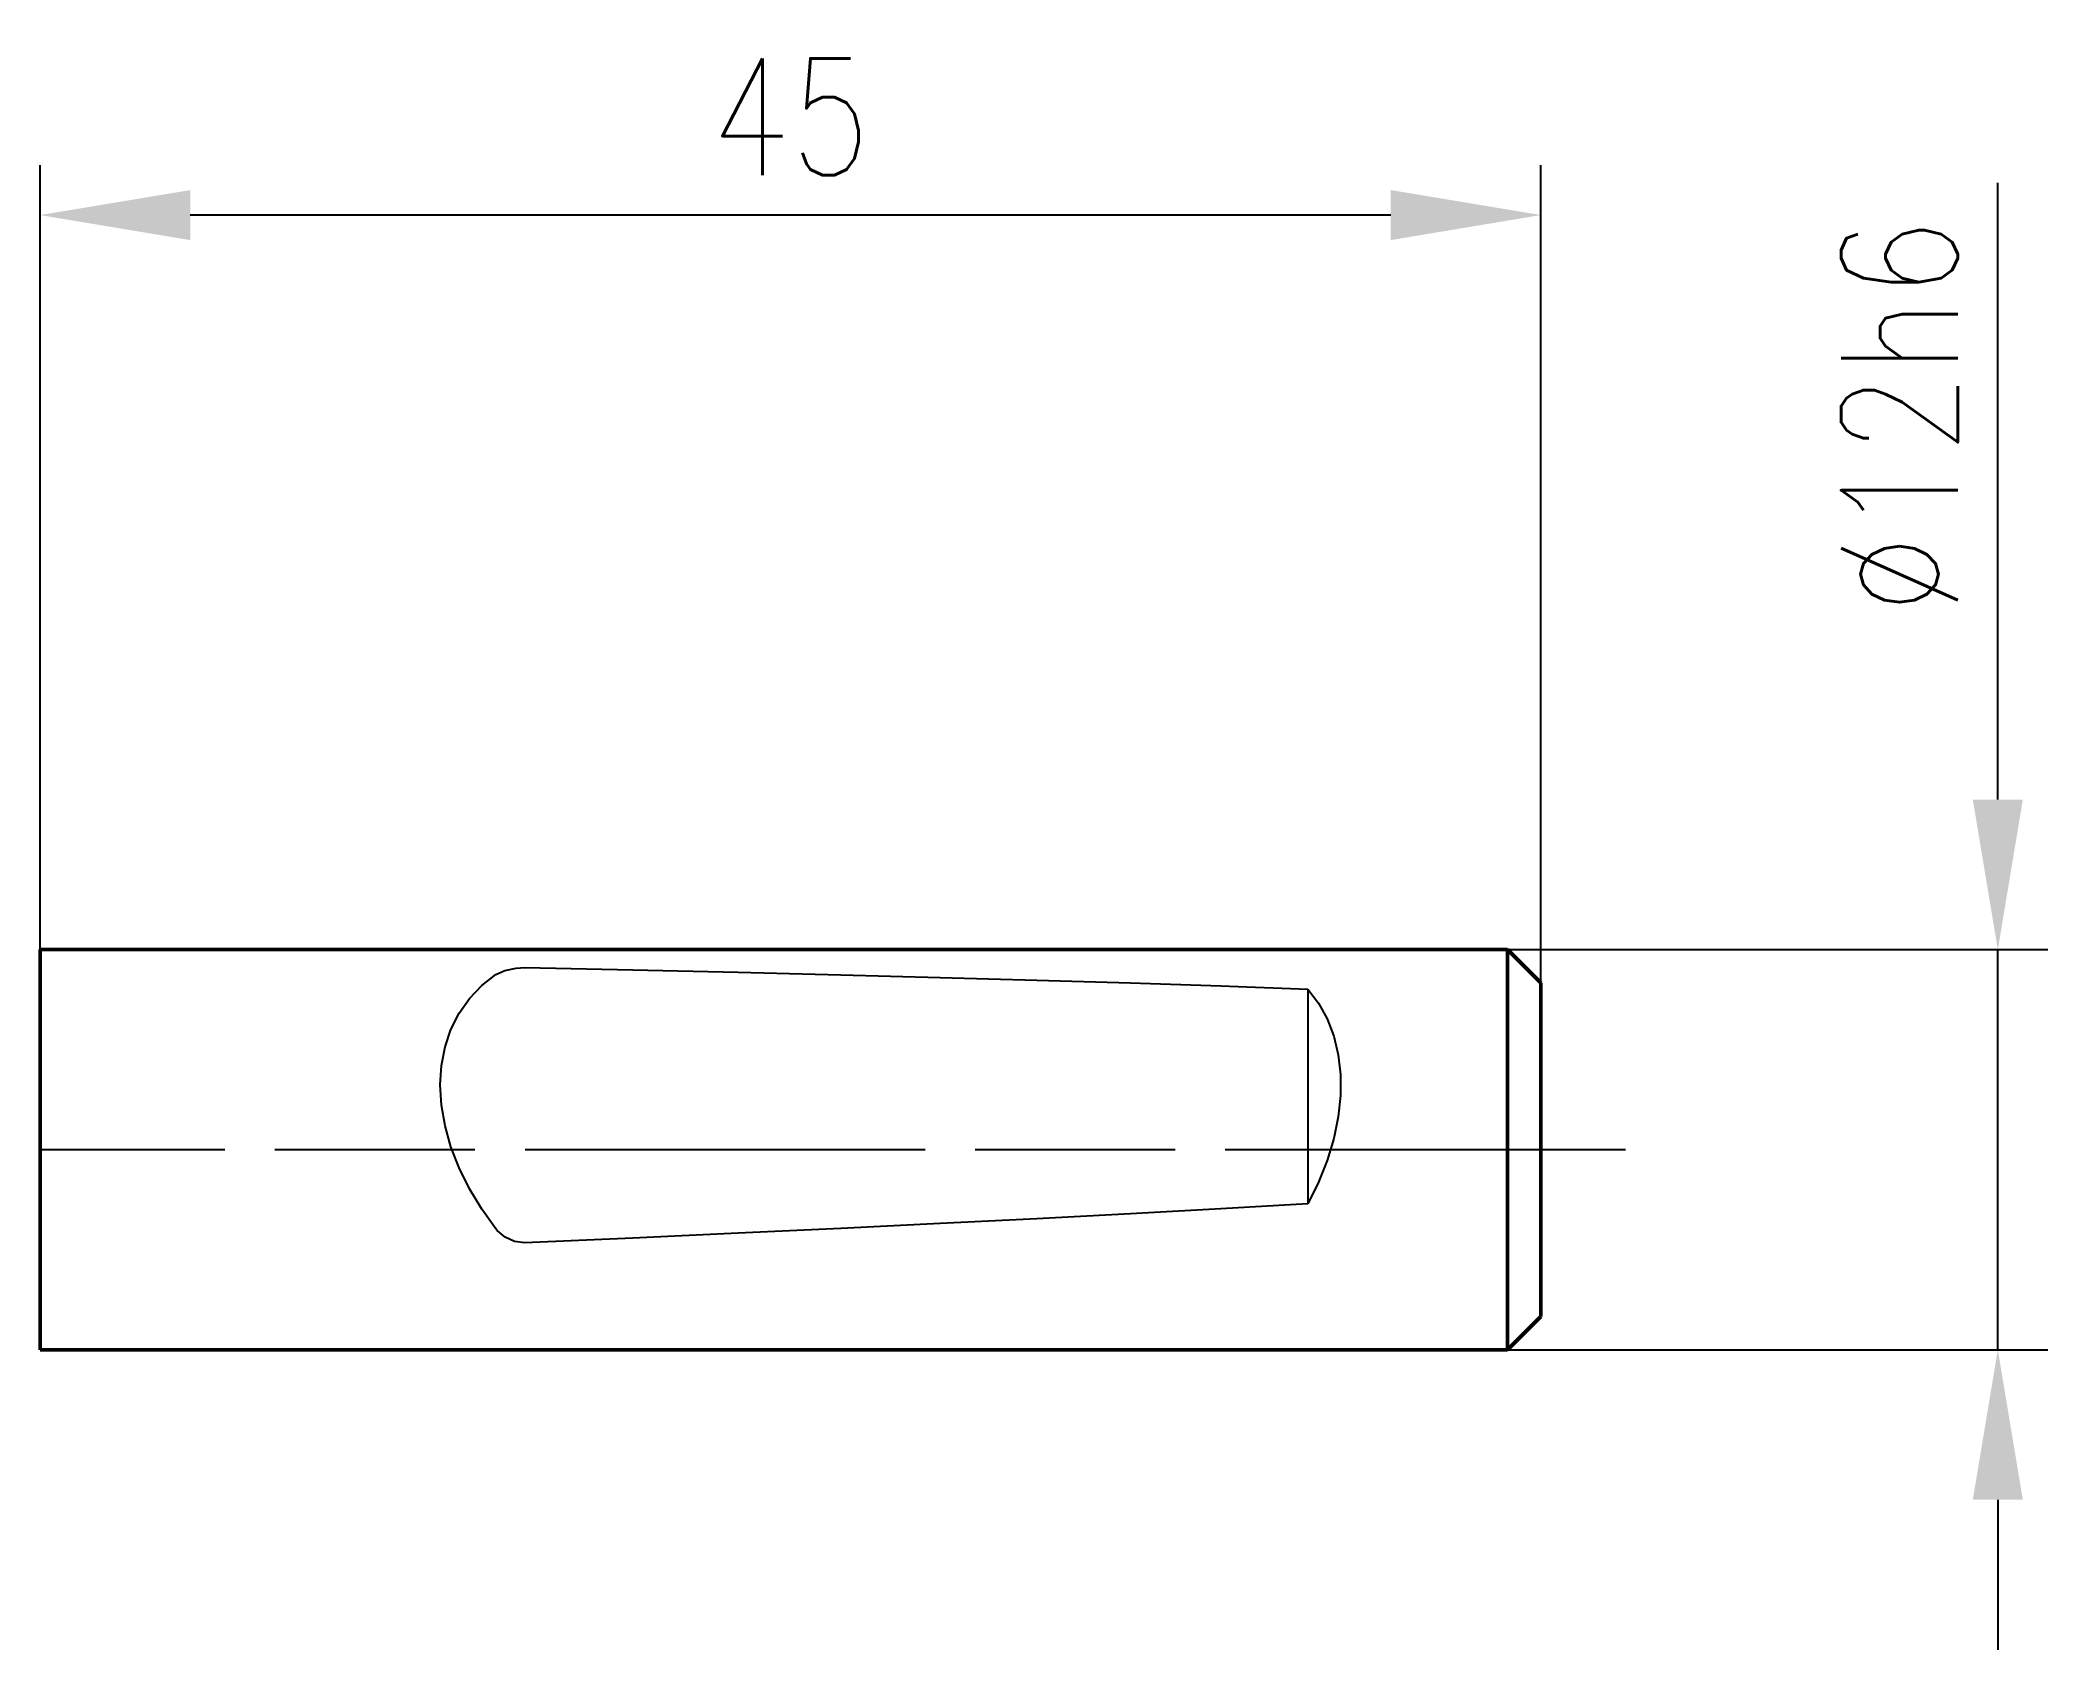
# Model space of a CAD drawing. Header units: millimetres. Extents: x 0 to 60.2, y -15 to 33.3.
import ezdxf

# ---------------------------------------------------------------- set-up
doc = ezdxf.new("R2010")
doc.units = ezdxf.units.MM
doc.header["$LTSCALE"] = 2
doc.linetypes.add('LONGDASH_DASH', pattern=[10.5, 6, -0.75, 3, -0.75])
for name, color, linetype, lineweight in [('1', 4, 'Continuous', 50), ('SK1', 4, 'Continuous', 50), ('SK2', 7, 'Continuous', 25), ('SK4', 2, 'LONGDASH_DASH', 25)]:
    doc.layers.add(name, color=color, linetype=linetype, lineweight=lineweight)
doc.layers.add('101', color=7, linetype='Continuous', true_color=0xffffff)
doc.styles.add('SIMPLEX', font='simplex.shx', dxfattribs={"width": 0.8})
doc.dimstyles.new('WALTER_1', dxfattribs={"dimtxt": 3.5, "dimasz": 4.5, "dimexe": 1.5, "dimexo": 0, "dimgap": 1.2, "dimtad": 1, "dimdec": 3, "dimdsep": 46, "dimtxsty": 'SIMPLEX', "dimcen": 2.5, "dimazin": 2, "dimtfac": 1, "dimtdec": 3, "dimtmove": 0, "dimatfit": 0, "dimfxl": 1.25, "dimtolj": 1, "dimarcsym": 0})

# ---------------------------------------------------------------- blocks, each defined once
blk = doc.blocks.new('*D0')
at = {"layer": 'Defpoints', "color": 0, "transparency": 16777216}
for p in [(44, 6), (58.705, 6), (44, -6)]:
    blk.add_point(p, dxfattribs=at)
at = {"layer": 'SK2', "color": 0, "lineweight": -2, "transparency": 16777216}
for p, q in [((58.705, 10.5), (58.705, 29)), ((44, 6), (60.205, 6)), ((58.705, -6), (58.705, 6)), ((44, -6), (60.205, -6)), ((58.705, -10.5), (58.705, -15))]:
    blk.add_line(p, q, dxfattribs=at)
at = {"layer": 'SK2', "color": 0, "transparency": 16777216}
for points in [[(57.955, 10.5), (59.455, 10.5), (58.705, 6)], [(57.955, -10.5), (59.455, -10.5), (58.705, -6)]]:
    blk.add_solid(points, dxfattribs=at)
at = {"layer": 'SK2', "color": 0, "transparency": 16777216, "insert": (55.755, 22), "char_height": 3.5, "attachment_point": 5, "rotation": 90, "style": 'SIMPLEX'}
blk.add_mtext('\\A1;%%C12h6', dxfattribs=at)
blk = doc.blocks.new('*D1')
at = {"layer": 'Defpoints', "color": 0, "transparency": 16777216}
for p in [(0, 28.031), (0, 6), (45, 5)]:
    blk.add_point(p, dxfattribs=at)
at = {"layer": 'SK2', "color": 0, "lineweight": -2, "transparency": 16777216}
for p, q in [((0, 6), (0, 29.531)), ((45, 5), (45, 29.531)), ((40.5, 28.031), (4.5, 28.031))]:
    blk.add_line(p, q, dxfattribs=at)
at = {"layer": 'SK2', "color": 0, "transparency": 16777216}
for points in [[(4.5, 28.781), (4.5, 27.281), (0, 28.031)], [(40.5, 28.781), (40.5, 27.281), (45, 28.031)]]:
    blk.add_solid(points, dxfattribs=at)
at = {"layer": 'SK2', "color": 0, "transparency": 16777216, "insert": (22.5, 30.981), "char_height": 3.5, "attachment_point": 5, "style": 'SIMPLEX'}
blk.add_mtext('\\A1;45', dxfattribs=at)

msp = doc.modelspace()

# ---------------------------------------------------------------- linework, layer by layer
at = {"layer": '1'}
msp.add_line((0, 6), (0, -6), dxfattribs=at)
at = {"layer": '101', "color": 4, "linetype": 'Continuous', "lineweight": 25}
for p, q in [((13.9329, 5.379), (14.2762, 5.4497)), ((14.2762, 5.4497), (14.5296, 5.46)), ((14.5296, 5.46), (17.7737, 5.3927)), ((12.8709, 4.5319), (13.2414, 4.92)), ((13.2414, 4.92), (13.6693, 5.2536)), ((13.6693, 5.2536), (13.9329, 5.379)), ((17.7737, 5.3927), (20.9338, 5.3216)), ((20.9338, 5.3216), (24.0077, 5.2469)), ((24.0077, 5.2469), (26.9934, 5.1685)), ((26.9934, 5.1685), (29.8888, 5.0865)), ((29.8888, 5.0865), (32.6918, 5.0011)), ((32.6918, 5.0011), (35.4006, 4.9121)), ((35.4006, 4.9121), (38.0132, 4.8198)), ((38.0132, 4.8198), (38.3327, 4.3998)), ((38.0132, 4.8198), (38.0132, -1.6192)), ((12.5621, 4.0936), (12.8709, 4.5319)), ((38.3327, 4.3998), (38.5931, 3.927)), ((12.3182, 3.61), (12.5621, 4.0936)), ((38.5931, 3.927), (38.7911, 3.4071)), ((12.0356, 2.5287), (12.1421, 3.0865)), ((12.1421, 3.0865), (12.3182, 3.61)), ((38.7911, 3.4071), (38.9245, 2.8462)), ((12, 1.943), (12.0356, 2.5287)), ((38.9245, 2.8462), (38.9916, 2.2511)), ((12.0356, 1.3358), (12, 1.943)), ((38.9916, 2.2511), (38.9916, 1.629)), ((12.1421, 0.7137), (12.0356, 1.3358)), ((38.9916, 1.629), (38.9245, 0.9874)), ((12.3182, 0.0838), (12.1421, 0.7137)), ((38.9245, 0.9874), (38.7911, 0.3339)), ((12.5621, -0.5471), (12.3182, 0.0838)), ((38.7911, 0.3339), (38.5931, -0.3236)), ((12.8709, -1.1719), (12.5621, -0.5471)), ((38.5931, -0.3236), (38.3327, -0.9773)), ((13.2414, -1.7837), (12.8709, -1.1719)), ((38.3327, -0.9773), (38.0132, -1.6192)), ((13.6693, -2.3758), (13.2414, -1.7837)), ((35.4006, -1.7706), (32.6918, -1.9208)), ((38.0132, -1.6192), (35.4006, -1.7706)), ((13.7061, -2.4204), (13.6693, -2.3758)), ((24.0077, -2.363), (20.9338, -2.5073)), ((26.9934, -2.2171), (24.0077, -2.363)), ((29.8888, -2.0697), (26.9934, -2.2171)), ((32.6918, -1.9208), (29.8888, -2.0697)), ((13.9412, -2.6274), (13.7061, -2.4204)), ((14.2193, -2.7542), (13.9412, -2.6274)), ((14.5296, -2.7906), (14.2193, -2.7542)), ((17.7737, -2.6499), (14.5296, -2.7906)), ((20.9338, -2.5073), (17.7737, -2.6499))]:
    msp.add_line(p, q, dxfattribs=at)
at = {"layer": 'SK1'}
for p, q in [((0, 6), (44, 6)), ((44, 6), (44, -6)), ((45, 5), (44, 6)), ((45, 5), (45, -5)), ((44, -6), (45, -5)), ((44, -6), (0, -6))]:
    msp.add_line(p, q, dxfattribs=at)
at = {"layer": 'SK4'}
msp.add_line((47.5395, 0), (0, 0), dxfattribs=at)

# ---------------------------------------------------------------- dimensions: what is measured, and where the dimension line sits
at = {"layer": 'SK2'}
dim = msp.add_linear_dim(base=(0, 28.0306), p1=(45, 5), p2=(0, 6), angle=180, dimstyle='WALTER_1', dxfattribs=at)
dim.commit()
dim.dimension.update_dxf_attribs({"geometry": '*D1', "text_midpoint": (22.5, 28.0306), "dimtype": 128})
dim = msp.add_linear_dim(base=(58.7046, 6), p1=(44, -6), p2=(44, 6), angle=90, text='%%C<>h6', dimstyle='WALTER_1', dxfattribs=at)
dim.commit()
dim.dimension.update_dxf_attribs({"geometry": '*D0', "text_midpoint": (55.7546, 22)})

doc.saveas('drawing.dxf')
